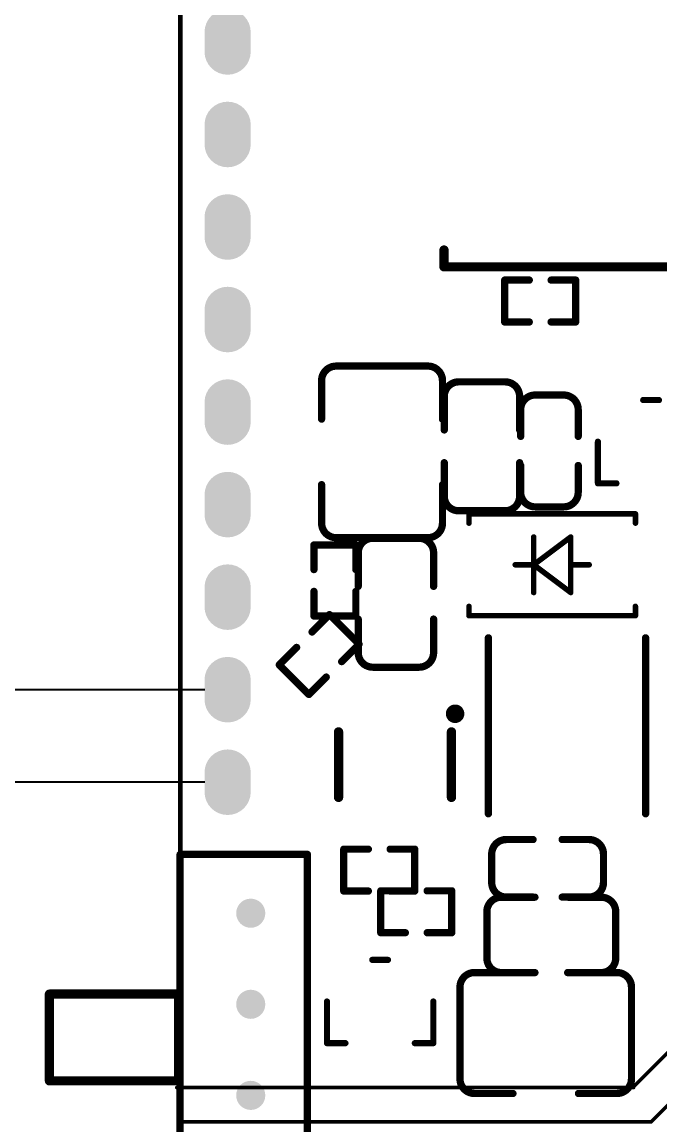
# Model space of a CAD drawing. Header units: millimetres. Extents: x 237 to 337, y 93 to 245.
# Drawn here: x 260.52 to 278.04, y 168.88 to 199.15 of the extents above; entities that cross this region are included whole.
import ezdxf

# ---------------------------------------------------------------- set-up
doc = ezdxf.new("R2010")
doc.units = ezdxf.units.MM
for name, color, linetype in [('KeepOutLayer', 6, 'Continuous'), ('MultiLayer', 9, 'Continuous'), ('PadHoleLayer', 156, 'Continuous'), ('TopOverlay', 2, 'Continuous')]:
    doc.layers.add(name, color=color, linetype=linetype)
doc.dimstyles.new('ISO-25', dxfattribs={"dimtxt": 3, "dimasz": 3, "dimexe": 1.25, "dimexo": 0.625, "dimtad": 1, "dimtxsty": 'Standard', "dimcen": 2.5, "dimclrd": 3, "dimclre": 3, "dimclrt": 3, "dimadec": 0, "dimazin": 0, "dimtfac": 1, "dimtmove": 0, "dimatfit": 3, "dimfxl": 1, "dimarcsym": 0})

# ---------------------------------------------------------------- blocks, each defined once
blk = doc.blocks.new('SOT_23___GDS_6')
at = {"layer": 'TopOverlay', "const_width": 0.17}
for points in [[(-0.95, 1.143), (-1.458, 1.143)], [(-1.458, 1.143), (-1.458, 0)], [(1.463, 1.143), (0.955, 1.143)], [(1.463, 1.143), (1.463, 0)], [(0.218, -1.143), (-0.213, -1.143)]]:
    blk.add_lwpolyline(points, dxfattribs=at)
at = {"layer": 'TopOverlay', "const_width": 0.085}
for points in [[(-1.501, 1.143, 1), (-1.416, 1.143, 1)], [(-1.501, 1.143, 1), (-1.416, 1.143, 1)], [(-0.993, 1.143, 1), (-0.908, 1.143, 1)], [(0.912, 1.143, 1), (0.997, 1.143, 1)], [(1.42, 1.143, 1), (1.505, 1.143, 1)], [(1.42, 1.143, 1), (1.505, 1.143, 1)], [(-1.501, 0, 1), (-1.416, 0, 1)], [(1.42, 0, 1), (1.505, 0, 1)], [(-0.256, -1.143, 1), (-0.171, -1.143, 1)], [(0.176, -1.143, 1), (0.261, -1.143, 1)]]:
    blk.add_lwpolyline(points, format="xyb", close=True, dxfattribs=at)
blk = doc.blocks.new('16PIN_2_54_7')
at = {"layer": 'MultiLayer'}
h = blk.add_hatch(color=9, dxfattribs=at)
edge = h.paths.add_edge_path()
edge.add_arc((0.265, 0), 0.635, 270, 450)
edge.add_line((0.265, 0.635), (-0.265, 0.635))
edge.add_arc((-0.265, 0), 0.635, 90, 270)
edge.add_line((-0.265, -0.635), (0.265, -0.635))
h = blk.add_hatch(color=9, dxfattribs=at)
edge = h.paths.add_edge_path()
edge.add_arc((2.805, 0), 0.635, 270, 450)
edge.add_line((2.805, 0.635), (2.275, 0.635))
edge.add_arc((2.275, 0), 0.635, 90, 270)
edge.add_line((2.275, -0.635), (2.805, -0.635))
h = blk.add_hatch(color=9, dxfattribs=at)
edge = h.paths.add_edge_path()
edge.add_arc((5.345, 0), 0.635, 270, 450)
edge.add_line((5.345, 0.635), (4.815, 0.635))
edge.add_arc((4.815, 0), 0.635, 90, 270)
edge.add_line((4.815, -0.635), (5.345, -0.635))
h = blk.add_hatch(color=9, dxfattribs=at)
edge = h.paths.add_edge_path()
edge.add_arc((7.885, 0), 0.635, 270, 450)
edge.add_line((7.885, 0.635), (7.355, 0.635))
edge.add_arc((7.355, 0), 0.635, 90, 270)
edge.add_line((7.355, -0.635), (7.885, -0.635))
h = blk.add_hatch(color=9, dxfattribs=at)
edge = h.paths.add_edge_path()
edge.add_arc((10.425, 0), 0.635, 270, 450)
edge.add_line((10.425, 0.635), (9.895, 0.635))
edge.add_arc((9.895, 0), 0.635, 90, 270)
edge.add_line((9.895, -0.635), (10.425, -0.635))
h = blk.add_hatch(color=9, dxfattribs=at)
edge = h.paths.add_edge_path()
edge.add_arc((12.965, 0), 0.635, 270, 450)
edge.add_line((12.965, 0.635), (12.435, 0.635))
edge.add_arc((12.435, 0), 0.635, 90, 270)
edge.add_line((12.435, -0.635), (12.965, -0.635))
h = blk.add_hatch(color=9, dxfattribs=at)
edge = h.paths.add_edge_path()
edge.add_arc((15.505, 0), 0.635, 270, 450)
edge.add_line((15.505, 0.635), (14.975, 0.635))
edge.add_arc((14.975, 0), 0.635, 90, 270)
edge.add_line((14.975, -0.635), (15.505, -0.635))
h = blk.add_hatch(color=9, dxfattribs=at)
edge = h.paths.add_edge_path()
edge.add_arc((18.045, 0), 0.635, 270, 450)
edge.add_line((18.045, 0.635), (17.515, 0.635))
edge.add_arc((17.515, 0), 0.635, 90, 270)
edge.add_line((17.515, -0.635), (18.045, -0.635))
h = blk.add_hatch(color=9, dxfattribs=at)
edge = h.paths.add_edge_path()
edge.add_arc((20.585, 0), 0.635, 270, 450)
edge.add_line((20.585, 0.635), (20.055, 0.635))
edge.add_arc((20.055, 0), 0.635, 90, 270)
edge.add_line((20.055, -0.635), (20.585, -0.635))
at = {"layer": 'PadHoleLayer'}
h = blk.add_hatch(color=156, dxfattribs=at)
edge = h.paths.add_edge_path()
edge.add_arc((0, 0), 0.45, 0, 360)
h = blk.add_hatch(color=156, dxfattribs=at)
edge = h.paths.add_edge_path()
edge.add_arc((2.54, 0), 0.45, 0, 360)
h = blk.add_hatch(color=156, dxfattribs=at)
edge = h.paths.add_edge_path()
edge.add_arc((5.08, 0), 0.45, 0, 360)
h = blk.add_hatch(color=156, dxfattribs=at)
edge = h.paths.add_edge_path()
edge.add_arc((7.62, 0), 0.45, 0, 360)
h = blk.add_hatch(color=156, dxfattribs=at)
edge = h.paths.add_edge_path()
edge.add_arc((10.16, 0), 0.45, 0, 360)
h = blk.add_hatch(color=156, dxfattribs=at)
edge = h.paths.add_edge_path()
edge.add_arc((12.7, 0), 0.45, 0, 360)
h = blk.add_hatch(color=156, dxfattribs=at)
edge = h.paths.add_edge_path()
edge.add_arc((15.24, 0), 0.45, 0, 360)
h = blk.add_hatch(color=156, dxfattribs=at)
edge = h.paths.add_edge_path()
edge.add_arc((17.78, 0), 0.45, 0, 360)
h = blk.add_hatch(color=156, dxfattribs=at)
edge = h.paths.add_edge_path()
edge.add_arc((20.32, 0), 0.45, 0, 360)
blk = doc.blocks.new('SK3_3_14')
at = {"layer": 'PadHoleLayer'}
h = blk.add_hatch(color=156, dxfattribs=at)
edge = h.paths.add_edge_path()
edge.add_arc((-2.5, 0), 0.4, 0, 360)
h = blk.add_hatch(color=156, dxfattribs=at)
edge = h.paths.add_edge_path()
edge.add_arc((0, 0), 0.4, 0, 360)
h = blk.add_hatch(color=156, dxfattribs=at)
edge = h.paths.add_edge_path()
edge.add_arc((2.5, 0), 0.4, 0, 360)
at = {"layer": 'TopOverlay'}
for points, const_width in [([(-2.1, 5.53), (-2.1, 1.98)], 0.254), ([(-2.1, 5.53), (0.28, 5.53)], 0.254), ([(0.28, 5.53), (0.28, 1.98)], 0.254), ([(-4.267, 1.94), (4.115, 1.94)], 0.2), ([(-4.267, 1.94), (-4.267, -1.556)], 0.2), ([(-2.1, 1.98), (0.28, 1.98)], 0.254), ([(4.115, 1.94), (4.115, -1.556)], 0.2), ([(-4.267, -1.556), (4.115, -1.556)], 0.2)]:
    blk.add_lwpolyline(points, dxfattribs=dict(at, const_width=const_width))
for points, const_width in [([(-2.164, 5.53, 1), (-2.037, 5.53, 1)], 0.127), ([(-2.164, 5.53, 1), (-2.037, 5.53, 1)], 0.127), ([(0.216, 5.53, 1), (0.343, 5.53, 1)], 0.127), ([(0.216, 5.53, 1), (0.343, 5.53, 1)], 0.127), ([(-4.317, 1.94, 1), (-4.217, 1.94, 1)], 0.1), ([(-4.317, 1.94, 1), (-4.217, 1.94, 1)], 0.1), ([(-2.164, 1.98, 1), (-2.037, 1.98, 1)], 0.127), ([(-2.164, 1.98, 1), (-2.037, 1.98, 1)], 0.127), ([(0.216, 1.98, 1), (0.343, 1.98, 1)], 0.127), ([(0.216, 1.98, 1), (0.343, 1.98, 1)], 0.127), ([(4.065, 1.94, 1), (4.165, 1.94, 1)], 0.1), ([(4.065, 1.94, 1), (4.165, 1.94, 1)], 0.1), ([(-4.317, -1.556, 1), (-4.217, -1.556, 1)], 0.1), ([(-4.317, -1.556, 1), (-4.217, -1.556, 1)], 0.1), ([(4.065, -1.556, 1), (4.165, -1.556, 1)], 0.1), ([(4.065, -1.556, 1), (4.165, -1.556, 1)], 0.1)]:
    blk.add_lwpolyline(points, format="xyb", close=True, dxfattribs=dict(at, const_width=const_width))
blk = doc.blocks.new('LC_0805_C_57')
at = {"layer": 'TopOverlay', "const_width": 0.2}
for points in [[(-1.77, 0.635, -0.414214), (-1.37, 1.035)], [(1.37, 1.035, -0.414213), (1.77, 0.635)], [(-1.37, -1.035, -0.414213), (-1.77, -0.635)], [(1.77, -0.635, -0.414214), (1.37, -1.035)]]:
    blk.add_lwpolyline(points, format="xyb", dxfattribs=at)
for points in [[(-1.37, 1.035), (-0.45, 1.035)], [(0.45, 1.035), (1.37, 1.035)], [(-1.77, 0.635), (-1.77, -0.635)], [(1.77, 0.635), (1.77, -0.635)], [(-1.37, -1.035), (-0.45, -1.035)], [(0.45, -1.035), (1.37, -1.035)]]:
    blk.add_lwpolyline(points, dxfattribs=at)
at = {"layer": 'TopOverlay', "const_width": 0.1}
for points in [[(-1.42, 1.035, 1), (-1.32, 1.035, 1)], [(-1.42, 1.035, 1), (-1.32, 1.035, 1)], [(-0.5, 1.035, 1), (-0.4, 1.035, 1)], [(0.4, 1.035, 1), (0.5, 1.035, 1)], [(1.32, 1.035, 1), (1.42, 1.035, 1)], [(1.32, 1.035, 1), (1.42, 1.035, 1)], [(-1.82, 0.635, 1), (-1.72, 0.635, 1)], [(-1.82, 0.635, 1), (-1.72, 0.635, 1)], [(1.72, 0.635, 1), (1.82, 0.635, 1)], [(1.72, 0.635, 1), (1.82, 0.635, 1)], [(-1.82, -0.635, 1), (-1.72, -0.635, 1)], [(-1.82, -0.635, 1), (-1.72, -0.635, 1)], [(1.72, -0.635, 1), (1.82, -0.635, 1)], [(1.72, -0.635, 1), (1.82, -0.635, 1)], [(-1.42, -1.035, 1), (-1.32, -1.035, 1)], [(-1.42, -1.035, 1), (-1.32, -1.035, 1)], [(-0.5, -1.035, 1), (-0.4, -1.035, 1)], [(0.4, -1.035, 1), (0.5, -1.035, 1)], [(1.32, -1.035, 1), (1.42, -1.035, 1)], [(1.32, -1.035, 1), (1.42, -1.035, 1)]]:
    blk.add_lwpolyline(points, format="xyb", close=True, dxfattribs=at)
blk = doc.blocks.new('LC_1210_C_65')
at = {"layer": 'TopOverlay', "const_width": 0.2}
for points in [[(-2.355, 1.26, -0.414214), (-1.955, 1.66)], [(1.955, 1.66, -0.414214), (2.355, 1.26)], [(-1.955, -1.66, -0.414214), (-2.355, -1.26)], [(2.355, -1.26, -0.414214), (1.955, -1.66)]]:
    blk.add_lwpolyline(points, format="xyb", dxfattribs=at)
for points in [[(-1.955, 1.66), (-0.9, 1.66)], [(0.9, 1.66), (1.955, 1.66)], [(-2.355, 1.26), (-2.355, -1.26)], [(2.355, 1.26), (2.355, -1.26)], [(-1.955, -1.66), (-0.9, -1.66)], [(0.9, -1.66), (1.955, -1.66)]]:
    blk.add_lwpolyline(points, dxfattribs=at)
at = {"layer": 'TopOverlay', "const_width": 0.1}
for points in [[(-2.005, 1.66, 1), (-1.905, 1.66, 1)], [(-2.005, 1.66, 1), (-1.905, 1.66, 1)], [(-0.95, 1.66, 1), (-0.85, 1.66, 1)], [(0.85, 1.66, 1), (0.95, 1.66, 1)], [(1.905, 1.66, 1), (2.005, 1.66, 1)], [(1.905, 1.66, 1), (2.005, 1.66, 1)], [(-2.405, 1.26, 1), (-2.305, 1.26, 1)], [(-2.405, 1.26, 1), (-2.305, 1.26, 1)], [(2.305, 1.26, 1), (2.405, 1.26, 1)], [(2.305, 1.26, 1), (2.405, 1.26, 1)], [(-2.405, -1.26, 1), (-2.305, -1.26, 1)], [(-2.405, -1.26, 1), (-2.305, -1.26, 1)], [(2.305, -1.26, 1), (2.405, -1.26, 1)], [(2.305, -1.26, 1), (2.405, -1.26, 1)], [(-2.005, -1.66, 1), (-1.905, -1.66, 1)], [(-2.005, -1.66, 1), (-1.905, -1.66, 1)], [(-0.95, -1.66, 1), (-0.85, -1.66, 1)], [(0.85, -1.66, 1), (0.95, -1.66, 1)], [(1.905, -1.66, 1), (2.005, -1.66, 1)], [(1.905, -1.66, 1), (2.005, -1.66, 1)]]:
    blk.add_lwpolyline(points, format="xyb", close=True, dxfattribs=at)
blk = doc.blocks.new('LC_0805_C_66')
at = {"layer": 'TopOverlay', "const_width": 0.2}
for points in [[(-1.77, 0.635, -0.414214), (-1.37, 1.035)], [(1.37, 1.035, -0.414213), (1.77, 0.635)], [(-1.37, -1.035, -0.414213), (-1.77, -0.635)], [(1.77, -0.635, -0.414214), (1.37, -1.035)]]:
    blk.add_lwpolyline(points, format="xyb", dxfattribs=at)
for points in [[(-1.37, 1.035), (-0.45, 1.035)], [(0.45, 1.035), (1.37, 1.035)], [(-1.77, -0.635), (-1.77, 0.635)], [(1.77, -0.635), (1.77, 0.635)], [(-1.37, -1.035), (-0.45, -1.035)], [(0.45, -1.035), (1.37, -1.035)]]:
    blk.add_lwpolyline(points, dxfattribs=at)
at = {"layer": 'TopOverlay', "const_width": 0.1}
for points in [[(-1.42, 1.035, 1), (-1.32, 1.035, 1)], [(-1.42, 1.035, 1), (-1.32, 1.035, 1)], [(-0.5, 1.035, 1), (-0.4, 1.035, 1)], [(0.4, 1.035, 1), (0.5, 1.035, 1)], [(1.32, 1.035, 1), (1.42, 1.035, 1)], [(1.32, 1.035, 1), (1.42, 1.035, 1)], [(-1.82, 0.635, 1), (-1.72, 0.635, 1)], [(-1.82, 0.635, 1), (-1.72, 0.635, 1)], [(1.72, 0.635, 1), (1.82, 0.635, 1)], [(1.72, 0.635, 1), (1.82, 0.635, 1)], [(-1.82, -0.635, 1), (-1.72, -0.635, 1)], [(-1.82, -0.635, 1), (-1.72, -0.635, 1)], [(1.72, -0.635, 1), (1.82, -0.635, 1)], [(1.72, -0.635, 1), (1.82, -0.635, 1)], [(-1.42, -1.035, 1), (-1.32, -1.035, 1)], [(-1.42, -1.035, 1), (-1.32, -1.035, 1)], [(-0.5, -1.035, 1), (-0.4, -1.035, 1)], [(0.4, -1.035, 1), (0.5, -1.035, 1)], [(1.32, -1.035, 1), (1.42, -1.035, 1)], [(1.32, -1.035, 1), (1.42, -1.035, 1)]]:
    blk.add_lwpolyline(points, format="xyb", close=True, dxfattribs=at)
blk = doc.blocks.new('LC_0603_C_67')
at = {"layer": 'TopOverlay', "const_width": 0.2}
for points in [[(-1.535, 0.39, -0.414214), (-1.135, 0.79)], [(1.135, 0.79, -0.414213), (1.535, 0.39)], [(-1.135, -0.79, -0.414214), (-1.535, -0.39)], [(1.535, -0.39, -0.414213), (1.135, -0.79)]]:
    blk.add_lwpolyline(points, format="xyb", dxfattribs=at)
for points in [[(-1.135, 0.79), (-0.4, 0.79)], [(0.4, 0.79), (1.135, 0.79)], [(-1.535, -0.39), (-1.535, 0.39)], [(1.535, -0.39), (1.535, 0.39)], [(-1.135, -0.79), (-0.4, -0.79)], [(0.4, -0.79), (1.135, -0.79)]]:
    blk.add_lwpolyline(points, dxfattribs=at)
at = {"layer": 'TopOverlay', "const_width": 0.1}
for points in [[(-1.185, 0.79, 1), (-1.085, 0.79, 1)], [(-1.185, 0.79, 1), (-1.085, 0.79, 1)], [(-0.45, 0.79, 1), (-0.35, 0.79, 1)], [(0.35, 0.79, 1), (0.45, 0.79, 1)], [(1.085, 0.79, 1), (1.185, 0.79, 1)], [(1.085, 0.79, 1), (1.185, 0.79, 1)], [(-1.585, 0.39, 1), (-1.485, 0.39, 1)], [(-1.585, 0.39, 1), (-1.485, 0.39, 1)], [(1.485, 0.39, 1), (1.585, 0.39, 1)], [(1.485, 0.39, 1), (1.585, 0.39, 1)], [(-1.585, -0.39, 1), (-1.485, -0.39, 1)], [(-1.585, -0.39, 1), (-1.485, -0.39, 1)], [(1.485, -0.39, 1), (1.585, -0.39, 1)], [(1.485, -0.39, 1), (1.585, -0.39, 1)], [(-1.185, -0.79, 1), (-1.085, -0.79, 1)], [(-1.185, -0.79, 1), (-1.085, -0.79, 1)], [(-0.45, -0.79, 1), (-0.35, -0.79, 1)], [(0.35, -0.79, 1), (0.45, -0.79, 1)], [(1.085, -0.79, 1), (1.185, -0.79, 1)], [(1.085, -0.79, 1), (1.185, -0.79, 1)]]:
    blk.add_lwpolyline(points, format="xyb", close=True, dxfattribs=at)
blk = doc.blocks.new('DO_214AC_90')
at = {"layer": 'TopOverlay', "const_width": 0.1524}
for points in [[(2.286, 1.397), (-2.286, 1.397)], [(-2.286, 1.397), (-2.286, 1.143)], [(2.286, 1.397), (2.286, 1.143)], [(0.508, 0), (-0.508, 0.762)], [(-0.508, 0.762), (-0.508, -0.762)], [(0.508, 0.762), (0.508, -0.762)], [(-0.508, 0), (-1.016, 0)], [(0.508, 0), (-0.508, -0.762)], [(1.016, 0), (0.508, 0)], [(-2.286, -1.143), (-2.286, -1.397)], [(2.286, -1.143), (2.286, -1.397)], [(2.286, -1.397), (-2.286, -1.397)]]:
    blk.add_lwpolyline(points, dxfattribs=at)
at = {"layer": 'TopOverlay', "const_width": 0.0762}
for points in [[(-2.3241, 1.397, 1), (-2.2479, 1.397, 1)], [(-2.3241, 1.397, 1), (-2.2479, 1.397, 1)], [(-2.3241, 1.143, 1), (-2.2479, 1.143, 1)], [(2.2479, 1.397, 1), (2.3241, 1.397, 1)], [(2.2479, 1.397, 1), (2.3241, 1.397, 1)], [(2.2479, 1.143, 1), (2.3241, 1.143, 1)], [(-0.5461, 0.762, 1), (-0.4699, 0.762, 1)], [(-0.5461, 0.762, 1), (-0.4699, 0.762, 1)], [(0.4699, 0.762, 1), (0.5461, 0.762, 1)], [(-1.0541, 0, 1), (-0.9779, 0, 1)], [(-0.5461, 0, 1), (-0.4699, 0, 1)], [(0.4699, 0, 1), (0.5461, 0, 1)], [(0.4699, 0, 1), (0.5461, 0, 1)], [(0.4699, 0, 1), (0.5461, 0, 1)], [(0.9779, 0, 1), (1.0541, 0, 1)], [(-0.5461, -0.762, 1), (-0.4699, -0.762, 1)], [(-0.5461, -0.762, 1), (-0.4699, -0.762, 1)], [(0.4699, -0.762, 1), (0.5461, -0.762, 1)], [(-2.3241, -1.143, 1), (-2.2479, -1.143, 1)], [(2.2479, -1.143, 1), (2.3241, -1.143, 1)], [(-2.3241, -1.397, 1), (-2.2479, -1.397, 1)], [(-2.3241, -1.397, 1), (-2.2479, -1.397, 1)], [(2.2479, -1.397, 1), (2.3241, -1.397, 1)], [(2.2479, -1.397, 1), (2.3241, -1.397, 1)]]:
    blk.add_lwpolyline(points, format="xyb", close=True, dxfattribs=at)
blk = doc.blocks.new('LC_0402_R_112')
at = {"layer": 'TopOverlay', "const_width": 0.2}
for points in [[(-0.975, -0.575), (-0.975, 0.575)], [(-0.975, 0.575), (-0.3, 0.575)], [(0.3, 0.575), (0.975, 0.575)], [(0.975, -0.575), (0.975, 0.575)], [(-0.975, -0.575), (-0.3, -0.575)], [(0.3, -0.575), (0.975, -0.575)]]:
    blk.add_lwpolyline(points, dxfattribs=at)
at = {"layer": 'TopOverlay', "const_width": 0.1}
for points in [[(-1.025, 0.575, 1), (-0.925, 0.575, 1)], [(-1.025, 0.575, 1), (-0.925, 0.575, 1)], [(-0.35, 0.575, 1), (-0.25, 0.575, 1)], [(0.25, 0.575, 1), (0.35, 0.575, 1)], [(0.925, 0.575, 1), (1.025, 0.575, 1)], [(0.925, 0.575, 1), (1.025, 0.575, 1)], [(-1.025, -0.575, 1), (-0.925, -0.575, 1)], [(-1.025, -0.575, 1), (-0.925, -0.575, 1)], [(-0.35, -0.575, 1), (-0.25, -0.575, 1)], [(0.25, -0.575, 1), (0.35, -0.575, 1)], [(0.925, -0.575, 1), (1.025, -0.575, 1)], [(0.925, -0.575, 1), (1.025, -0.575, 1)]]:
    blk.add_lwpolyline(points, format="xyb", close=True, dxfattribs=at)
blk = doc.blocks.new('LC_0402_R_114')
at = {"layer": 'TopOverlay', "const_width": 0.2}
for points in [[(-0.975, 0.575), (-0.975, -0.575)], [(-0.975, 0.575), (-0.3, 0.575)], [(0.3, 0.575), (0.975, 0.575)], [(0.975, 0.575), (0.975, -0.575)], [(-0.975, -0.575), (-0.3, -0.575)], [(0.3, -0.575), (0.975, -0.575)]]:
    blk.add_lwpolyline(points, dxfattribs=at)
at = {"layer": 'TopOverlay', "const_width": 0.1}
for points in [[(-1.025, 0.575, 1), (-0.925, 0.575, 1)], [(-1.025, 0.575, 1), (-0.925, 0.575, 1)], [(-0.35, 0.575, 1), (-0.25, 0.575, 1)], [(0.25, 0.575, 1), (0.35, 0.575, 1)], [(0.925, 0.575, 1), (1.025, 0.575, 1)], [(0.925, 0.575, 1), (1.025, 0.575, 1)], [(-1.025, -0.575, 1), (-0.925, -0.575, 1)], [(-1.025, -0.575, 1), (-0.925, -0.575, 1)], [(-0.35, -0.575, 1), (-0.25, -0.575, 1)], [(0.25, -0.575, 1), (0.35, -0.575, 1)], [(0.925, -0.575, 1), (1.025, -0.575, 1)], [(0.925, -0.575, 1), (1.025, -0.575, 1)]]:
    blk.add_lwpolyline(points, format="xyb", close=True, dxfattribs=at)
blk = doc.blocks.new('LC_0402_R_115')
at = {"layer": 'TopOverlay', "const_width": 0.2}
for points in [[(-0.975, -0.575), (-0.975, 0.575)], [(-0.975, 0.575), (-0.3, 0.575)], [(0.3, 0.575), (0.975, 0.575)], [(0.975, -0.575), (0.975, 0.575)], [(-0.975, -0.575), (-0.3, -0.575)], [(0.3, -0.575), (0.975, -0.575)]]:
    blk.add_lwpolyline(points, dxfattribs=at)
at = {"layer": 'TopOverlay', "const_width": 0.1}
for points in [[(-1.025, 0.575, 1), (-0.925, 0.575, 1)], [(-1.025, 0.575, 1), (-0.925, 0.575, 1)], [(-0.35, 0.575, 1), (-0.25, 0.575, 1)], [(0.25, 0.575, 1), (0.35, 0.575, 1)], [(0.925, 0.575, 1), (1.025, 0.575, 1)], [(0.925, 0.575, 1), (1.025, 0.575, 1)], [(-1.025, -0.575, 1), (-0.925, -0.575, 1)], [(-1.025, -0.575, 1), (-0.925, -0.575, 1)], [(-0.35, -0.575, 1), (-0.25, -0.575, 1)], [(0.25, -0.575, 1), (0.35, -0.575, 1)], [(0.925, -0.575, 1), (1.025, -0.575, 1)], [(0.925, -0.575, 1), (1.025, -0.575, 1)]]:
    blk.add_lwpolyline(points, format="xyb", close=True, dxfattribs=at)
blk = doc.blocks.new('SOT_23___GDS_121')
at = {"layer": 'TopOverlay', "const_width": 0.17}
for points in [[(-0.95, 1.143), (-1.458, 1.143)], [(-1.458, 1.143), (-1.458, 0)], [(1.463, 1.143), (0.955, 1.143)], [(1.463, 1.143), (1.463, 0)], [(0.218, -1.143), (-0.213, -1.143)]]:
    blk.add_lwpolyline(points, dxfattribs=at)
at = {"layer": 'TopOverlay', "const_width": 0.085}
for points in [[(-1.501, 1.143, 1), (-1.416, 1.143, 1)], [(-1.501, 1.143, 1), (-1.416, 1.143, 1)], [(-0.993, 1.143, 1), (-0.908, 1.143, 1)], [(0.912, 1.143, 1), (0.997, 1.143, 1)], [(1.42, 1.143, 1), (1.505, 1.143, 1)], [(1.42, 1.143, 1), (1.505, 1.143, 1)], [(-1.501, 0, 1), (-1.416, 0, 1)], [(1.42, 0, 1), (1.505, 0, 1)], [(-0.256, -1.143, 1), (-0.171, -1.143, 1)], [(0.176, -1.143, 1), (0.261, -1.143, 1)]]:
    blk.add_lwpolyline(points, format="xyb", close=True, dxfattribs=at)
blk = doc.blocks.new('LC_0402_R_128')
at = {"layer": 'TopOverlay', "const_width": 0.2}
for points in [[(-0.975, -0.575), (-0.975, 0.575)], [(-0.975, 0.575), (-0.3, 0.575)], [(0.3, 0.575), (0.975, 0.575)], [(0.975, -0.575), (0.975, 0.575)], [(-0.975, -0.575), (-0.3, -0.575)], [(0.3, -0.575), (0.975, -0.575)]]:
    blk.add_lwpolyline(points, dxfattribs=at)
at = {"layer": 'TopOverlay', "const_width": 0.1}
for points in [[(-1.025, 0.575, 1), (-0.925, 0.575, 1)], [(-1.025, 0.575, 1), (-0.925, 0.575, 1)], [(-0.35, 0.575, 1), (-0.25, 0.575, 1)], [(0.25, 0.575, 1), (0.35, 0.575, 1)], [(0.925, 0.575, 1), (1.025, 0.575, 1)], [(0.925, 0.575, 1), (1.025, 0.575, 1)], [(-1.025, -0.575, 1), (-0.925, -0.575, 1)], [(-1.025, -0.575, 1), (-0.925, -0.575, 1)], [(-0.35, -0.575, 1), (-0.25, -0.575, 1)], [(0.25, -0.575, 1), (0.35, -0.575, 1)], [(0.925, -0.575, 1), (1.025, -0.575, 1)], [(0.925, -0.575, 1), (1.025, -0.575, 1)]]:
    blk.add_lwpolyline(points, format="xyb", close=True, dxfattribs=at)
blk = doc.blocks.new('IND_SMD_L3_0_W3_0_SWPA3010S_195')
at = {"layer": 'TopOverlay', "const_width": 0.2032}
for points in [[(2.286, 2.159), (-2.54, 2.159)], [(2.286, -2.159), (-2.54, -2.159)]]:
    blk.add_lwpolyline(points, dxfattribs=at)
at = {"layer": 'TopOverlay', "const_width": 0.1016}
for points in [[(-2.5908, 2.159, 1), (-2.4892, 2.159, 1)], [(2.2352, 2.159, 1), (2.3368, 2.159, 1)], [(-2.5908, -2.159, 1), (-2.4892, -2.159, 1)], [(2.2352, -2.159, 1), (2.3368, -2.159, 1)]]:
    blk.add_lwpolyline(points, format="xyb", close=True, dxfattribs=at)
blk = doc.blocks.new('WIFIM_SMD_39P_199')
at = {"layer": 'TopOverlay', "const_width": 0.254}
for points in [[(-9.017, -12.573), (-9.017, -12.111)], [(-9.017, -12.573), (9.017, -12.573)]]:
    blk.add_lwpolyline(points, dxfattribs=at)
at = {"layer": 'TopOverlay', "const_width": 0.127}
for points in [[(-9.081, -12.111, 1), (-8.953, -12.111, 1)], [(-9.081, -12.573, 1), (-8.953, -12.573, 1)], [(-9.081, -12.573, 1), (-8.953, -12.573, 1)]]:
    blk.add_lwpolyline(points, format="xyb", close=True, dxfattribs=at)
blk = doc.blocks.new('SOT_23_6_L2_9_W1_6_P0_95_LS2_8_BR_200')
at = {"layer": 'TopOverlay', "const_width": 0.254}
for points in [[(-0.9, 1.55), (0.9, 1.55)], [(-0.9, -1.55), (0.9, -1.55)]]:
    blk.add_lwpolyline(points, dxfattribs=at)
at = {"layer": 'TopOverlay'}
for points, const_width in [([(-0.963, 1.55, 1), (-0.836, 1.55, 1)], 0.127), ([(0.837, 1.55, 1), (0.964, 1.55, 1)], 0.127), ([(-0.963, -1.55, 1), (-0.836, -1.55, 1)], 0.127), ([(0.837, -1.55, 1), (0.964, -1.55, 1)], 0.127), ([(1.524, -1.651, 1), (1.27, -1.651, 1)], 0.254), ([(1.206, -1.651, 1), (1.333, -1.651, 1)], 0.127), ([(1.46, -1.651, 1), (1.587, -1.651, 1)], 0.127)]:
    blk.add_lwpolyline(points, format="xyb", close=True, dxfattribs=dict(at, const_width=const_width))
blk = doc.blocks.new('LC_1210_C_212')
at = {"layer": 'TopOverlay', "const_width": 0.2}
for points in [[(-2.355, 1.26, -0.414214), (-1.955, 1.66)], [(1.955, 1.66, -0.414214), (2.355, 1.26)], [(-1.955, -1.66, -0.414214), (-2.355, -1.26)], [(2.355, -1.26, -0.414214), (1.955, -1.66)]]:
    blk.add_lwpolyline(points, format="xyb", dxfattribs=at)
for points in [[(-1.955, 1.66), (-0.9, 1.66)], [(0.9, 1.66), (1.955, 1.66)], [(-2.355, -1.26), (-2.355, 1.26)], [(2.355, -1.26), (2.355, 1.26)], [(-1.955, -1.66), (-0.9, -1.66)], [(0.9, -1.66), (1.955, -1.66)]]:
    blk.add_lwpolyline(points, dxfattribs=at)
at = {"layer": 'TopOverlay', "const_width": 0.1}
for points in [[(-2.005, 1.66, 1), (-1.905, 1.66, 1)], [(-2.005, 1.66, 1), (-1.905, 1.66, 1)], [(-0.95, 1.66, 1), (-0.85, 1.66, 1)], [(0.85, 1.66, 1), (0.95, 1.66, 1)], [(1.905, 1.66, 1), (2.005, 1.66, 1)], [(1.905, 1.66, 1), (2.005, 1.66, 1)], [(-2.405, 1.26, 1), (-2.305, 1.26, 1)], [(-2.405, 1.26, 1), (-2.305, 1.26, 1)], [(2.305, 1.26, 1), (2.405, 1.26, 1)], [(2.305, 1.26, 1), (2.405, 1.26, 1)], [(-2.405, -1.26, 1), (-2.305, -1.26, 1)], [(-2.405, -1.26, 1), (-2.305, -1.26, 1)], [(2.305, -1.26, 1), (2.405, -1.26, 1)], [(2.305, -1.26, 1), (2.405, -1.26, 1)], [(-2.005, -1.66, 1), (-1.905, -1.66, 1)], [(-2.005, -1.66, 1), (-1.905, -1.66, 1)], [(-0.95, -1.66, 1), (-0.85, -1.66, 1)], [(0.85, -1.66, 1), (0.95, -1.66, 1)], [(1.905, -1.66, 1), (2.005, -1.66, 1)], [(1.905, -1.66, 1), (2.005, -1.66, 1)]]:
    blk.add_lwpolyline(points, format="xyb", close=True, dxfattribs=at)
blk = doc.blocks.new('LC_0805_C_213')
at = {"layer": 'TopOverlay', "const_width": 0.2}
for points in [[(-1.77, 0.635, -0.414214), (-1.37, 1.035)], [(1.37, 1.035, -0.414213), (1.77, 0.635)], [(-1.37, -1.035, -0.414213), (-1.77, -0.635)], [(1.77, -0.635, -0.414214), (1.37, -1.035)]]:
    blk.add_lwpolyline(points, format="xyb", dxfattribs=at)
for points in [[(-0.45, 1.035), (-1.37, 1.035)], [(1.37, 1.035), (0.45, 1.035)], [(-1.77, -0.635), (-1.77, 0.635)], [(1.77, -0.635), (1.77, 0.635)], [(-0.45, -1.035), (-1.37, -1.035)], [(1.37, -1.035), (0.45, -1.035)]]:
    blk.add_lwpolyline(points, dxfattribs=at)
at = {"layer": 'TopOverlay', "const_width": 0.1}
for points in [[(-1.42, 1.035, 1), (-1.32, 1.035, 1)], [(-1.42, 1.035, 1), (-1.32, 1.035, 1)], [(-0.5, 1.035, 1), (-0.4, 1.035, 1)], [(0.4, 1.035, 1), (0.5, 1.035, 1)], [(1.32, 1.035, 1), (1.42, 1.035, 1)], [(1.32, 1.035, 1), (1.42, 1.035, 1)], [(-1.82, 0.635, 1), (-1.72, 0.635, 1)], [(-1.82, 0.635, 1), (-1.72, 0.635, 1)], [(1.72, 0.635, 1), (1.82, 0.635, 1)], [(1.72, 0.635, 1), (1.82, 0.635, 1)], [(-1.82, -0.635, 1), (-1.72, -0.635, 1)], [(-1.82, -0.635, 1), (-1.72, -0.635, 1)], [(1.72, -0.635, 1), (1.82, -0.635, 1)], [(1.72, -0.635, 1), (1.82, -0.635, 1)], [(-1.42, -1.035, 1), (-1.32, -1.035, 1)], [(-1.42, -1.035, 1), (-1.32, -1.035, 1)], [(-0.5, -1.035, 1), (-0.4, -1.035, 1)], [(0.4, -1.035, 1), (0.5, -1.035, 1)], [(1.32, -1.035, 1), (1.42, -1.035, 1)], [(1.32, -1.035, 1), (1.42, -1.035, 1)]]:
    blk.add_lwpolyline(points, format="xyb", close=True, dxfattribs=at)
blk = doc.blocks.new('LC_0402_R_214')
at = {"layer": 'TopOverlay', "const_width": 0.2}
for points in [[(-0.975, 0.575), (-0.975, -0.575)], [(-0.975, 0.575), (-0.3, 0.575)], [(0.3, 0.575), (0.975, 0.575)], [(0.975, 0.575), (0.975, -0.575)], [(-0.975, -0.575), (-0.3, -0.575)], [(0.3, -0.575), (0.975, -0.575)]]:
    blk.add_lwpolyline(points, dxfattribs=at)
at = {"layer": 'TopOverlay', "const_width": 0.1}
for points in [[(-1.025, 0.575, 1), (-0.925, 0.575, 1)], [(-1.025, 0.575, 1), (-0.925, 0.575, 1)], [(-0.35, 0.575, 1), (-0.25, 0.575, 1)], [(0.25, 0.575, 1), (0.35, 0.575, 1)], [(0.925, 0.575, 1), (1.025, 0.575, 1)], [(0.925, 0.575, 1), (1.025, 0.575, 1)], [(-1.025, -0.575, 1), (-0.925, -0.575, 1)], [(-1.025, -0.575, 1), (-0.925, -0.575, 1)], [(-0.35, -0.575, 1), (-0.25, -0.575, 1)], [(0.25, -0.575, 1), (0.35, -0.575, 1)], [(0.925, -0.575, 1), (1.025, -0.575, 1)], [(0.925, -0.575, 1), (1.025, -0.575, 1)]]:
    blk.add_lwpolyline(points, format="xyb", close=True, dxfattribs=at)
blk = doc.blocks.new('LC_0603_C_215')
at = {"layer": 'TopOverlay', "const_width": 0.2}
for points in [[(-1.535, 0.39, -0.414213), (-1.135, 0.79)], [(1.135, 0.79, -0.414213), (1.535, 0.39)], [(-1.135, -0.79, -0.414213), (-1.535, -0.39)], [(1.535, -0.39, -0.414213), (1.135, -0.79)]]:
    blk.add_lwpolyline(points, format="xyb", dxfattribs=at)
for points in [[(-1.135, 0.79), (-0.4, 0.79)], [(0.4, 0.79), (1.135, 0.79)], [(-1.535, 0.39), (-1.535, -0.39)], [(1.535, 0.39), (1.535, -0.39)], [(-1.135, -0.79), (-0.4, -0.79)], [(0.4, -0.79), (1.135, -0.79)]]:
    blk.add_lwpolyline(points, dxfattribs=at)
at = {"layer": 'TopOverlay', "const_width": 0.1}
for points in [[(-1.185, 0.79, 1), (-1.085, 0.79, 1)], [(-1.185, 0.79, 1), (-1.085, 0.79, 1)], [(-0.45, 0.79, 1), (-0.35, 0.79, 1)], [(0.35, 0.79, 1), (0.45, 0.79, 1)], [(1.085, 0.79, 1), (1.185, 0.79, 1)], [(1.085, 0.79, 1), (1.185, 0.79, 1)], [(-1.585, 0.39, 1), (-1.485, 0.39, 1)], [(-1.585, 0.39, 1), (-1.485, 0.39, 1)], [(1.485, 0.39, 1), (1.585, 0.39, 1)], [(1.485, 0.39, 1), (1.585, 0.39, 1)], [(-1.585, -0.39, 1), (-1.485, -0.39, 1)], [(-1.585, -0.39, 1), (-1.485, -0.39, 1)], [(1.485, -0.39, 1), (1.585, -0.39, 1)], [(1.485, -0.39, 1), (1.585, -0.39, 1)], [(-1.185, -0.79, 1), (-1.085, -0.79, 1)], [(-1.185, -0.79, 1), (-1.085, -0.79, 1)], [(-0.45, -0.79, 1), (-0.35, -0.79, 1)], [(0.35, -0.79, 1), (0.45, -0.79, 1)], [(1.085, -0.79, 1), (1.185, -0.79, 1)], [(1.085, -0.79, 1), (1.185, -0.79, 1)]]:
    blk.add_lwpolyline(points, format="xyb", close=True, dxfattribs=at)
blk = doc.blocks.new('*D223')
at = {"color": 3, "lineweight": -2}
for p, q in [((266.284, 223.642), (240.537, 223.644)), ((241.781, 116.103), (241.786, 220.644)), ((266.278, 113.102), (240.531, 113.103))]:
    blk.add_line(p, q, dxfattribs=at)
at = {"color": 3}
for points in [[(241.286, 220.644), (242.286, 220.644), (241.787, 223.644)], [(241.281, 116.103), (242.281, 116.103), (241.781, 113.103)]]:
    blk.add_solid(points, dxfattribs=at)
at = {"layer": 'Defpoints', "color": 0}
for p in [(241.787, 223.644), (266.909, 223.642), (266.903, 113.102)]:
    blk.add_point(p, dxfattribs=at)
at = {"color": 3, "insert": (239.409, 168.373), "char_height": 3, "attachment_point": 5, "rotation": 89.997}
blk.add_mtext('110,54', dxfattribs=at)
blk = doc.blocks.new('*D227')
at = {"color": 3, "lineweight": -2}
for p, q in [((258.457, 183.823), (258.457, 197.573)), ((265.542, 180.823), (257.207, 180.823)), ((258.457, 178.283), (258.457, 180.823)), ((265.542, 178.283), (257.207, 178.283)), ((258.457, 175.283), (258.457, 172.283))]:
    blk.add_line(p, q, dxfattribs=at)
at = {"color": 3}
for points in [[(257.957, 183.823), (258.957, 183.823), (258.457, 180.823)], [(257.957, 175.283), (258.957, 175.283), (258.457, 178.283)]]:
    blk.add_solid(points, dxfattribs=at)
at = {"layer": 'Defpoints', "color": 0}
for p in [(258.457, 180.823), (266.167, 180.823), (266.167, 178.283)]:
    blk.add_point(p, dxfattribs=at)
at = {"color": 3, "insert": (256.082, 192.198), "char_height": 3, "attachment_point": 5, "rotation": 90}
blk.add_mtext('2,54', dxfattribs=at)
blk = doc.blocks.new('*D231')
at = {"color": 3, "lineweight": -2}
for p, q in [((266.862, 220.976), (251.461, 220.979)), ((252.71, 217.979), (252.686, 118.391)), ((266.837, 115.388), (251.436, 115.391))]:
    blk.add_line(p, q, dxfattribs=at)
at = {"color": 3}
for points in [[(252.21, 217.979), (253.21, 217.979), (252.711, 220.979)], [(252.186, 118.391), (253.186, 118.391), (252.686, 115.391)]]:
    blk.add_solid(points, dxfattribs=at)
at = {"layer": 'Defpoints', "color": 0}
for p in [(267.487, 220.975), (252.686, 115.391), (267.462, 115.388)]:
    blk.add_point(p, dxfattribs=at)
at = {"color": 3, "insert": (250.323, 168.186), "char_height": 3, "attachment_point": 5, "rotation": 89.9862}
blk.add_mtext('105,59', dxfattribs=at)

msp = doc.modelspace()

# ---------------------------------------------------------------- linework, layer by layer
at = {"layer": 'KeepOutLayer', "const_width": 0.127}
msp.add_lwpolyline([(264.871, 115.134), (264.871, 221.605)], dxfattribs=at)
at = {"layer": 'TopOverlay', "const_width": 0.1}
for points in [[(277.292, 169.901), (279.883, 172.491)], [(277.8, 168.961), (280.416, 171.577)], [(264.77, 169.901), (277.317, 169.901)], [(264.897, 168.961), (277.8, 168.961)]]:
    msp.add_lwpolyline(points, dxfattribs=at)
at = {"layer": 'TopOverlay', "const_width": 0.05}
for points in [[(264.745, 169.901, 1), (264.795, 169.901, 1)], [(277.267, 169.901, 1), (277.317, 169.901, 1)], [(277.292, 169.901, 1), (277.342, 169.901, 1)], [(264.872, 168.961, 1), (264.922, 168.961, 1)], [(277.775, 168.961, 1), (277.825, 168.961, 1)], [(277.775, 168.961, 1), (277.825, 168.961, 1)]]:
    msp.add_lwpolyline(points, format="xyb", close=True, dxfattribs=at)

# ---------------------------------------------------------------- block references
for name, p in [('WIFIM_SMD_39P_199', (281.127, 205.003)), ('LC_0402_R_128', (274.752, 191.491)), ('LC_0603_C_67', (274.955, 175.92)), ('LC_0402_R_115', (270.332, 175.87)), ('LC_0402_R_112', (271.348, 174.727)), ('LC_0805_C_66', (275.057, 174.092)), ('LC_1210_C_212', (274.904, 171.399))]:
    msp.add_blockref(name, p)
for name, p, rotation in [('16PIN_2_54_7', (266.167, 178.283), 90), ('LC_1210_C_65', (270.408, 187.35), 90), ('LC_0805_C_57', (273.152, 187.503), 90), ('LC_0603_C_215', (275.006, 187.376), 90), ('SOT_23___GDS_121', (277.8, 187.63), 180), ('DO_214AC_90', (275.082, 184.252), 180), ('LC_0805_C_213', (270.789, 183.21), 270), ('LC_0402_R_114', (269.113, 183.82), 90), ('LC_0402_R_214', (268.681, 181.788), 45), ('IND_SMD_L3_0_W3_0_SWPA3010S_195', (275.488, 179.705), 270), ('SOT_23_6_L2_9_W1_6_P0_95_LS2_8_BR_200', (270.764, 178.765), 90), ('SK3_3_14', (266.802, 172.187), 90), ('SOT_23___GDS_6', (270.358, 172.263), 180)]:
    msp.add_blockref(name, p, dxfattribs=dict(rotation=rotation))

# ---------------------------------------------------------------- dimensions: what is measured, and where the dimension line sits
for p1, p2, distance, picture, middle in [((266.903, 113.102), (266.909, 223.642), 25.122, '*D223', (239.409, 168.373)), ((267.487, 220.975), (267.462, 115.388), -14.776, '*D231', (250.323, 168.186))]:
    dim = msp.add_aligned_dim(p1=p1, p2=p2, distance=distance, dimstyle='ISO-25')
    dim.commit()
    dim.dimension.update_dxf_attribs({"geometry": picture, "text_midpoint": middle})
dim = msp.add_linear_dim(base=(258.457, 180.823), p1=(266.167, 178.283), p2=(266.167, 180.823), angle=90, dimstyle='ISO-25')
dim.commit()
dim.dimension.update_dxf_attribs({"geometry": '*D227', "text_midpoint": (256.082, 192.198)})

doc.saveas('drawing.dxf')
